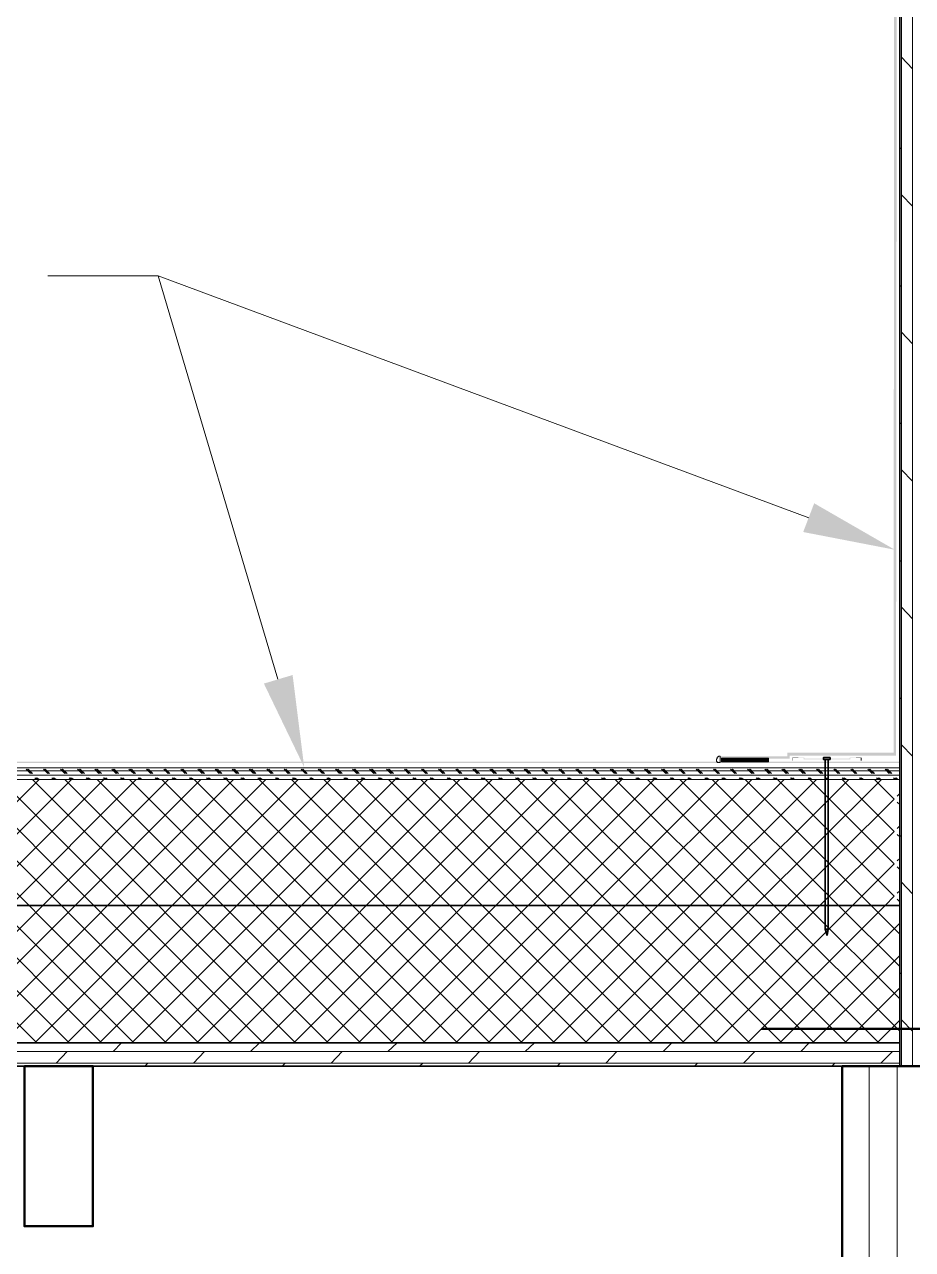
# Model space of a CAD drawing. Header units: inches. Extents: x 5 to 516, y -193 to 129.
# Drawn here: x 104.132 to 105.748, y -176.813 to -174.585 of the extents above; entities that cross this region are included whole.
import ezdxf

# ---------------------------------------------------------------- set-up
doc = ezdxf.new("R2010")
doc.units = ezdxf.units.IN
doc.header["$MEASUREMENT"] = 0
doc.layers.add('PDF8_Geometry', color=7, linetype='Continuous')
doc.layers.add('PDF8_Solid Fills', color=7, linetype='Continuous')

msp = doc.modelspace()

# ---------------------------------------------------------------- hatches: boundary and pattern name
at = {"layer": 'PDF8_Solid Fills', "transparency": 33554559}
for points in [[(105.3977391, -175.9157818), (105.3977391, -175.9202262), (105.5244058, -175.920226), (105.5244063, -175.9146705), (105.7177396, -175.9146707), (105.7221841, -171.1191149), (106.8366287, -171.0902268), (105.7166288, -171.1135596), (105.7132954, -175.9091154), (105.519962, -175.9091151), (105.5199613, -175.9157818)], [(105.7244061, -175.9280046), (105.7244061, -175.9257824), (100.1299611, -175.9257825), (100.1299611, -175.9280046)], [(105.5288506, -175.9235604), (105.5299617, -175.9235604), (105.5299616, -175.9191159), (105.5510728, -175.9180039), (105.5288506, -175.9180048)], [(105.5510727, -175.918005), (105.5299616, -175.9191161), (105.5499616, -175.9191161), (105.5499619, -175.9213383), (105.6332952, -175.920226), (105.551073, -175.9202261)], [(105.6332953, -175.9202271), (105.5499619, -175.9213382), (105.6344064, -175.9213382), (105.6344063, -175.919116), (105.6555175, -175.9180039), (105.6332953, -175.9180038)], [(105.6555175, -175.918005), (105.6344063, -175.9191161), (105.6532952, -175.9191161), (105.6532956, -175.9235605), (105.6555177, -175.9235595)]]:
    msp.add_hatch(color=256, dxfattribs=at).paths.add_polyline_path(points)

# ---------------------------------------------------------------- linework, layer by layer
at = {"layer": 'PDF8_Geometry', "lineweight": 35}
for points in [[(105.7244061, -171.1268929), (105.7244061, -176.4791154), (105.7655172, -176.4791154), (105.7655172, -171.1268929)], [(105.59774, -175.9213382), (105.59774, -175.9180049), (105.5855178, -175.9180049), (105.5855178, -175.9213382)], [(105.5921836, -176.2413377), (105.5944058, -176.2302266), (105.5888502, -176.2302266)]]:
    msp.add_lwpolyline(points, close=True, dxfattribs=at)
at = {"layer": 'PDF8_Geometry', "lineweight": 15}
for points in [[(105.7277393, -176.479116), (105.7277393, -171.1268935)], [(105.7477396, -176.479116), (105.7477396, -171.1268935)], [(105.7477396, -174.6657817), (105.7277396, -174.6446706)], [(105.7277393, -174.811337), (105.7244059, -174.8091147)], [(105.7477396, -174.9157817), (105.7277396, -174.8946706)], [(105.5588505, -175.4824491), (104.375517, -175.042449), (104.1744059, -175.042449)], [(104.5932957, -175.7757818), (104.3755179, -175.0424484), (104.1744068, -175.0424484)], [(105.7277393, -175.061337), (105.7244059, -175.0591148)], [(105.7477396, -175.1657817), (105.7277396, -175.1446706)], [(105.7277393, -175.311337), (105.7244059, -175.3091148)], [(105.7477396, -175.4157817), (105.7277396, -175.3946706)], [(105.7277393, -175.561337), (105.7244059, -175.5591148)], [(105.7477396, -175.6657817), (105.7277396, -175.6446706)], [(105.7277393, -175.811337), (105.7244059, -175.8091148)], [(105.7477396, -175.9157818), (105.7277396, -175.8946707)], [(105.3999612, -175.9224482), (105.4032946, -175.9191148)], [(105.3999612, -175.920226), (105.4010724, -175.9191149)], [(105.3999612, -175.9246714), (105.4055168, -175.9191159)], [(105.4021834, -175.9257825), (105.3999612, -175.9235603)], [(105.3999612, -175.9257825), (105.3999612, -175.9246714)], [(105.4066288, -175.9257825), (105.3999621, -175.9191158)], [(105.4044066, -175.9257825), (105.3999622, -175.921338)], [(105.4010734, -175.9257825), (105.4077401, -175.9191158)], [(105.4088509, -175.9257825), (105.4021842, -175.9191158)], [(105.4032956, -175.9257825), (105.4099622, -175.9191158)], [(105.411073, -175.9257825), (105.4044064, -175.9191158)], [(105.4055177, -175.9257825), (105.4121844, -175.9191158)], [(105.4132952, -175.9257825), (105.4066285, -175.9191158)], [(105.4077398, -175.9257825), (105.4144065, -175.9191158)], [(105.4155173, -175.9257825), (105.4088506, -175.9191158)], [(105.409962, -175.9257825), (105.4166286, -175.9191158)], [(105.4177394, -175.9257825), (105.4110728, -175.9191158)], [(105.4121841, -175.9257825), (105.4188508, -175.9191158)], [(105.4199616, -175.9257825), (105.4132949, -175.9191158)], [(105.4144062, -175.9257825), (105.4210729, -175.9191158)], [(105.4221837, -175.9257825), (105.415517, -175.9191158)], [(105.4166284, -175.9257825), (105.423295, -175.9191158)], [(105.4244058, -175.9257825), (105.4177392, -175.9191158)], [(105.4188505, -175.9257825), (105.4255172, -175.9191158)], [(105.4266291, -175.9257825), (105.4199624, -175.9191158)], [(105.4210726, -175.9257825), (105.4277393, -175.9191158)], [(105.4288512, -175.9257825), (105.4221846, -175.9191158)], [(105.4232948, -175.9257825), (105.4299614, -175.9191158)], [(105.4310734, -175.9257825), (105.4244067, -175.9191158)], [(105.4255169, -175.9257825), (105.4321836, -175.9191158)], [(105.4332955, -175.9257825), (105.4266288, -175.9191158)], [(105.427739, -175.9257825), (105.4344057, -175.9191158)], [(105.4355176, -175.9257825), (105.428851, -175.9191158)], [(105.4299612, -175.9257825), (105.4366278, -175.9191158)], [(105.4377398, -175.9257825), (105.4310731, -175.9191158)], [(105.4321844, -175.9257825), (105.4388511, -175.9191158)], [(105.4399619, -175.9257825), (105.4332952, -175.9191158)], [(105.4344066, -175.9257825), (105.4410732, -175.9191158)], [(105.442184, -175.9257825), (105.4355173, -175.9191158)], [(105.4366287, -175.9257825), (105.4432954, -175.9191158)], [(105.4444061, -175.9257825), (105.4377395, -175.9191158)], [(105.4388508, -175.9257825), (105.4455175, -175.9191158)], [(105.4466283, -175.9257825), (105.4399616, -175.9191158)], [(105.441073, -175.9257825), (105.4477396, -175.9191158)], [(105.4488504, -175.9257825), (105.4421837, -175.9191158)], [(105.4432948, -175.9191158), (105.4510725, -175.9257825), (105.4588503, -175.9191158)], [(105.4432951, -175.9257825), (105.4499617, -175.9191158)], [(105.4455169, -175.9191158), (105.4532947, -175.9257825), (105.4610725, -175.9191158)], [(105.4455172, -175.9257825), (105.4521839, -175.9191158)], [(105.447739, -175.9191158), (105.4555168, -175.9257825), (105.4632946, -175.9191158)], [(105.4477393, -175.9257825), (105.454406, -175.9191158)], [(105.4499612, -175.9191158), (105.4577389, -175.9257825), (105.4655167, -175.9191158)], [(105.4499615, -175.9257825), (105.4566281, -175.9191158)], [(105.4521844, -175.9191158), (105.4599622, -175.9257825), (105.46774, -175.9191158)], [(105.4544066, -175.9191158), (105.4621843, -175.9257825), (105.4699621, -175.9191158)], [(105.4566287, -175.9191158), (105.4644065, -175.9257825), (105.4721842, -175.9191158)], [(105.4588508, -175.9191158), (105.4666286, -175.9257825), (105.4744064, -175.9191158)], [(105.461073, -175.9191158), (105.4688507, -175.9257825), (105.4766285, -175.9191158)], [(105.4632951, -175.9191158), (105.4710729, -175.9257825), (105.4788506, -175.9191158)], [(105.4655172, -175.9191158), (105.473295, -175.9257825), (105.4810728, -175.9191158)], [(105.4677393, -175.9191158), (105.4755171, -175.9257825), (105.4832949, -175.9191158)], [(105.4699615, -175.9191158), (105.4777393, -175.9257825), (105.485517, -175.9191158)], [(105.4721836, -175.9191158), (105.4799614, -175.9257825), (105.4855169, -175.921338)], [(105.4744069, -175.9191158), (105.4821847, -175.9257825), (105.485518, -175.9235603)], [(105.476629, -175.9191158), (105.4844068, -175.9257825), (105.4855179, -175.9257825)], [(105.4855167, -175.9246714), (105.4788501, -175.9191159)], [(105.4855167, -175.9224482), (105.4810723, -175.9191148)], [(105.4855167, -175.920226), (105.4832945, -175.9191149)], [(100.1299616, -175.9580045), (105.7244066, -175.9580045), (105.7244066, -175.9368934), (100.1299616, -175.9368934)], [(100.1299616, -175.9424485), (105.7244066, -175.9424485)], [(100.1299616, -175.9502259), (105.7244066, -175.9502259)], [(104.1432948, -175.9468939), (104.135517, -175.9391161)], [(104.1455169, -175.9468939), (104.136628, -175.9391161)], [(104.1466279, -175.9468939), (104.1388502, -175.9391161)], [(104.1544065, -175.9580045), (104.1510732, -175.9546712)], [(104.1566287, -175.9580045), (104.1532953, -175.9546712)], [(104.1588508, -175.9580045), (104.1544064, -175.9546712)], [(104.1744057, -175.9468939), (104.166628, -175.9391161)], [(104.176629, -175.9468939), (104.1688512, -175.9391161)], [(104.1777389, -175.9468939), (104.1699611, -175.9391161)], [(104.1855175, -175.9580045), (104.1821842, -175.9546712)], [(104.1877397, -175.9580045), (104.1844063, -175.9546712)], [(104.1899618, -175.9580045), (104.1855173, -175.9546712)], [(104.2055167, -175.9468939), (104.1977389, -175.9391161)], [(104.2077388, -175.9468939), (104.1999611, -175.9391161)], [(104.2099621, -175.9468939), (104.2010732, -175.9391161)], [(104.2166285, -175.9580045), (104.2132952, -175.9546712)], [(104.2188506, -175.9580045), (104.2155173, -175.9546712)], [(104.2210728, -175.9580045), (104.2177394, -175.9546712)], [(104.2366288, -175.9468939), (104.228851, -175.9391161)], [(104.2388509, -175.9468939), (104.2310732, -175.9391161)], [(104.2410731, -175.9468939), (104.2332953, -175.9391161)], [(104.2477395, -175.9580045), (104.2444061, -175.9546712)], [(104.2499616, -175.9580045), (104.2466283, -175.9546712)], [(104.2521837, -175.9580045), (104.2488504, -175.9546712)], [(104.2677398, -175.9468939), (104.259962, -175.9391161)], [(104.2699619, -175.9468939), (104.2621841, -175.9391161)], [(104.2721841, -175.9468939), (104.2644063, -175.9391161)], [(104.2799615, -175.9580045), (104.2755171, -175.9546712)], [(104.2810726, -175.9580045), (104.2777393, -175.9546712)], [(104.2832947, -175.9580045), (104.2799614, -175.9546712)], [(104.2988508, -175.9468939), (104.291073, -175.9391161)], [(104.3010729, -175.9468939), (104.2932951, -175.9391161)], [(104.303295, -175.9468939), (104.2955173, -175.9391161)], [(104.3110725, -175.9580045), (104.3066281, -175.9546712)], [(104.3121836, -175.9580045), (104.3088502, -175.9546712)], [(104.3144057, -175.9580045), (104.3110724, -175.9546712)], [(104.3310728, -175.9468939), (104.3221839, -175.9391161)], [(104.3321839, -175.9468939), (104.3244061, -175.9391161)], [(104.334406, -175.9468939), (104.3266282, -175.9391161)], [(104.3421835, -175.9580045), (104.3388501, -175.9546712)], [(104.3444056, -175.9580045), (104.3399612, -175.9546712)], [(104.3455178, -175.9580045), (104.3421845, -175.9546712)], [(104.3621838, -175.9468939), (104.354406, -175.9391161)], [(104.3632949, -175.9468939), (104.3555171, -175.9391161)], [(104.365517, -175.9468939), (104.3577392, -175.9391161)], [(104.3732956, -175.9580045), (104.3699623, -175.9546712)], [(104.3755177, -175.9580045), (104.3710733, -175.9546712)], [(104.3777398, -175.9580045), (104.3732954, -175.9546712)], [(104.3932948, -175.9468939), (104.385517, -175.9391161)], [(104.3955169, -175.9468939), (104.3877391, -175.9391161)], [(104.396628, -175.9468939), (104.3888502, -175.9391161)], [(104.4044066, -175.9580045), (104.4010732, -175.9546712)], [(104.4066287, -175.9580045), (104.4032954, -175.9546712)], [(104.4088508, -175.9580045), (104.4044064, -175.9546712)], [(104.4244057, -175.9468939), (104.416628, -175.9391161)], [(104.426629, -175.9468939), (104.4188512, -175.9391161)], [(104.4277389, -175.9468939), (104.4199612, -175.9391161)], [(104.4355175, -175.9580045), (104.4321842, -175.9546712)], [(104.4377397, -175.9580045), (104.4344063, -175.9546712)], [(104.4399618, -175.9580045), (104.4355174, -175.9546712)], [(104.4555167, -175.9468939), (104.4477389, -175.9391161)], [(104.4577389, -175.9468939), (104.4499611, -175.9391161)], [(104.4599621, -175.9468939), (104.4521843, -175.9391161)], [(104.4666285, -175.9580045), (104.4632952, -175.9546712)], [(104.4688507, -175.9580045), (104.4655173, -175.9546712)], [(104.4710728, -175.9580045), (104.4677394, -175.9546712)], [(104.4866288, -175.9468939), (104.4788511, -175.9391161)], [(104.488851, -175.9468939), (104.4810732, -175.9391161)], [(104.4910731, -175.9468939), (104.4832953, -175.9391161)], [(104.4988506, -175.9580045), (104.4944061, -175.9546712)], [(104.4999616, -175.9580045), (104.4966283, -175.9546712)], [(104.5021838, -175.9580045), (104.4988504, -175.9546712)], [(104.5177398, -175.9468939), (104.509962, -175.9391161)], [(104.5199619, -175.9468939), (104.5121842, -175.9391161)], [(104.5221841, -175.9468939), (104.5144063, -175.9391161)], [(104.5299615, -175.9580045), (104.5255171, -175.9546712)], [(104.5310726, -175.9580045), (104.5277393, -175.9546712)], [(104.5332947, -175.9580045), (104.5299614, -175.9546712)], [(104.5488508, -175.9468939), (104.541073, -175.9391161)], [(104.5510729, -175.9468939), (104.5432951, -175.9391161)], [(104.5532951, -175.9468939), (104.5455173, -175.9391161)], [(104.5610725, -175.9580045), (104.5566281, -175.9546712)], [(104.5632946, -175.9580045), (104.5588502, -175.9546712)], [(104.5644057, -175.9580045), (104.5610724, -175.9546712)], [(104.5810728, -175.9468939), (104.5732951, -175.9391161)], [(104.5821839, -175.9468939), (104.5744061, -175.9391161)], [(104.584406, -175.9468939), (104.5766283, -175.9391161)], [(104.5921835, -175.9580045), (104.5888502, -175.9546712)], [(104.5944056, -175.9580045), (104.5899612, -175.9546712)], [(104.5955178, -175.9580045), (104.5921845, -175.9546712)], [(104.6121838, -175.9468939), (104.604406, -175.9391161)], [(104.6132949, -175.9468939), (104.6055171, -175.9391161)], [(104.615517, -175.9468939), (104.6077392, -175.9391161)], [(104.6232956, -175.9580045), (104.6199623, -175.9546712)], [(104.6255177, -175.9580045), (104.6210733, -175.9546712)], [(104.6277399, -175.9580045), (104.6232954, -175.9546712)], [(104.6432948, -175.9468939), (104.635517, -175.9391161)], [(104.6455169, -175.9468939), (104.6377391, -175.9391161)], [(104.646628, -175.9468939), (104.6388502, -175.9391161)], [(104.6544066, -175.9580045), (104.6510732, -175.9546712)], [(104.6566287, -175.9580045), (104.6532954, -175.9546712)], [(104.6588508, -175.9580045), (104.6544064, -175.9546712)], [(104.6744058, -175.9468939), (104.666628, -175.9391161)], [(104.676629, -175.9468939), (104.6688513, -175.9391161)], [(104.677739, -175.9468939), (104.6699612, -175.9391161)], [(104.6855176, -175.9580045), (104.6821842, -175.9546712)], [(104.6877397, -175.9580045), (104.6844064, -175.9546712)], [(104.6899618, -175.9580045), (104.6855174, -175.9546712)], [(104.7055167, -175.9468939), (104.697739, -175.9391161)], [(104.7077389, -175.9468939), (104.6999611, -175.9391161)], [(104.7099621, -175.9468939), (104.7021844, -175.9391161)], [(104.7166285, -175.9580045), (104.7132952, -175.9546712)], [(104.7188507, -175.9580045), (104.7155173, -175.9546712)], [(104.7210728, -175.9580045), (104.7177395, -175.9546712)], [(104.7366289, -175.9468939), (104.7288511, -175.9391161)], [(104.738851, -175.9468939), (104.7310732, -175.9391161)], [(104.7410731, -175.9468939), (104.7332953, -175.9391161)], [(104.7488506, -175.9580045), (104.7444061, -175.9546712)], [(104.7499616, -175.9580045), (104.7466283, -175.9546712)], [(104.7521838, -175.9580045), (104.7488504, -175.9546712)], [(104.7677398, -175.9468939), (104.7599621, -175.9391161)], [(104.769962, -175.9468939), (104.7621842, -175.9391161)], [(104.7721841, -175.9468939), (104.7644063, -175.9391161)], [(104.7799616, -175.9580045), (104.7755171, -175.9546712)], [(104.7810726, -175.9580045), (104.7777393, -175.9546712)], [(104.7832948, -175.9580045), (104.7799614, -175.9546712)], [(104.7988508, -175.9468939), (104.791073, -175.9391161)], [(104.8010729, -175.9468939), (104.7932952, -175.9391161)], [(104.8032951, -175.9468939), (104.7955173, -175.9391161)], [(104.8110725, -175.9580045), (104.8066281, -175.9546712)], [(104.8132947, -175.9580045), (104.8088502, -175.9546712)], [(104.8144057, -175.9580045), (104.8110724, -175.9546712)], [(104.8310729, -175.9468939), (104.8232951, -175.9391161)], [(104.8321839, -175.9468939), (104.8244061, -175.9391161)], [(104.8344061, -175.9468939), (104.8266283, -175.9391161)], [(104.8421835, -175.9580045), (104.8388502, -175.9546712)], [(104.8444056, -175.9580045), (104.8399612, -175.9546712)], [(104.8455178, -175.9580045), (104.8421845, -175.9546712)], [(104.8621838, -175.9468939), (104.8544061, -175.9391161)], [(104.8632949, -175.9468939), (104.8555171, -175.9391161)], [(104.865517, -175.9468939), (104.8577393, -175.9391161)], [(104.8732956, -175.9580045), (104.8699623, -175.9546712)], [(104.8755178, -175.9580045), (104.8710733, -175.9546712)], [(104.8777399, -175.9580045), (104.8732954, -175.9546712)], [(104.8932948, -175.9468939), (104.885517, -175.9391161)], [(104.8955169, -175.9468939), (104.8877392, -175.9391161)], [(104.896628, -175.9468939), (104.8888502, -175.9391161)], [(104.9044066, -175.9580045), (104.9010733, -175.9546712)], [(104.9066287, -175.9580045), (104.9032954, -175.9546712)], [(104.9088509, -175.9580045), (104.9044064, -175.9546712)], [(104.9244058, -175.9468939), (104.916628, -175.9391161)], [(104.9266291, -175.9468939), (104.9188513, -175.9391161)], [(104.927739, -175.9468939), (104.9199612, -175.9391161)], [(104.9355176, -175.9580045), (104.9321842, -175.9546712)], [(104.9377397, -175.9580045), (104.9344064, -175.9546712)], [(104.9399618, -175.9580045), (104.9355174, -175.9546712)], [(104.9555168, -175.9468939), (104.947739, -175.9391161)], [(104.9577389, -175.9468939), (104.9499611, -175.9391161)], [(104.9599622, -175.9468939), (104.9521844, -175.9391161)], [(104.9666286, -175.9580045), (104.9632952, -175.9546712)], [(104.9688507, -175.9580045), (104.9655174, -175.9546712)], [(104.9710728, -175.9580045), (104.9677395, -175.9546712)], [(104.9866289, -175.9468939), (104.9788511, -175.9391161)], [(104.988851, -175.9468939), (104.9810732, -175.9391161)], [(104.9910731, -175.9468939), (104.9832954, -175.9391161)], [(104.9988506, -175.9580045), (104.9944062, -175.9546712)], [(104.9999617, -175.9580045), (104.9966283, -175.9546712)], [(105.0021838, -175.9580045), (104.9988505, -175.9546712)], [(105.0177399, -175.9468939), (105.0099621, -175.9391161)], [(105.019962, -175.9468939), (105.0121842, -175.9391161)], [(105.0221841, -175.9468939), (105.0144063, -175.9391161)], [(105.0299616, -175.9580045), (105.0255171, -175.9546712)], [(105.0310726, -175.9580045), (105.0277393, -175.9546712)], [(105.0332948, -175.9580045), (105.0299614, -175.9546712)], [(105.0488508, -175.9468939), (105.0410731, -175.9391161)], [(105.051073, -175.9468939), (105.0432952, -175.9391161)], [(105.0532951, -175.9468939), (105.0455173, -175.9391161)], [(105.0610726, -175.9580045), (105.0566281, -175.9546712)], [(105.0632947, -175.9580045), (105.0588502, -175.9546712)], [(105.0644058, -175.9580045), (105.0610724, -175.9546712)], [(105.0810729, -175.9468939), (105.0732951, -175.9391161)], [(105.0821839, -175.9468939), (105.0744062, -175.9391161)], [(105.0844061, -175.9468939), (105.0766283, -175.9391161)], [(105.0921835, -175.9580045), (105.0888502, -175.9546712)], [(105.0944057, -175.9580045), (105.0899612, -175.9546712)], [(105.0955179, -175.9580045), (105.0921845, -175.9546712)], [(105.1121839, -175.9468939), (105.1044061, -175.9391161)], [(105.1132949, -175.9468939), (105.1055171, -175.9391161)], [(105.1155171, -175.9468939), (105.1077393, -175.9391161)], [(105.1232956, -175.9580045), (105.1199623, -175.9546712)], [(105.1255178, -175.9580045), (105.1210733, -175.9546712)], [(105.1277399, -175.9580045), (105.1232955, -175.9546712)], [(105.1432948, -175.9468939), (105.1355171, -175.9391161)], [(105.145517, -175.9468939), (105.1377392, -175.9391161)], [(105.146628, -175.9468939), (105.1388503, -175.9391161)], [(105.1544066, -175.9580045), (105.1510733, -175.9546712)], [(105.1566288, -175.9580045), (105.1532954, -175.9546712)], [(105.1588509, -175.9580045), (105.1544064, -175.9546712)], [(105.1744058, -175.9468939), (105.166628, -175.9391161)], [(105.1766291, -175.9468939), (105.1688513, -175.9391161)], [(105.177739, -175.9468939), (105.1699612, -175.9391161)], [(105.1855176, -175.9580045), (105.1821843, -175.9546712)], [(105.1877397, -175.9580045), (105.1844064, -175.9546712)], [(105.1899619, -175.9580045), (105.1866285, -175.9546712)], [(105.2055168, -175.9468939), (105.197739, -175.9391161)], [(105.2077389, -175.9468939), (105.1999611, -175.9391161)], [(105.2099622, -175.9468939), (105.2021844, -175.9391161)], [(105.2166286, -175.9580045), (105.2132952, -175.9546712)], [(105.2188507, -175.9580045), (105.2155174, -175.9546712)], [(105.2210728, -175.9580045), (105.2177395, -175.9546712)], [(105.2366289, -175.9468939), (105.2288511, -175.9391161)], [(105.238851, -175.9468939), (105.2310732, -175.9391161)], [(105.2410732, -175.9468939), (105.2332954, -175.9391161)], [(105.2488506, -175.9580045), (105.2444062, -175.9546712)], [(105.2499617, -175.9580045), (105.2466284, -175.9546712)], [(105.2521838, -175.9580045), (105.2488505, -175.9546712)], [(105.2677399, -175.9468939), (105.2599621, -175.9391161)], [(105.269962, -175.9468939), (105.2621842, -175.9391161)], [(105.2721841, -175.9468939), (105.2644064, -175.9391161)], [(105.2799616, -175.9580045), (105.2755172, -175.9546712)], [(105.2810727, -175.9580045), (105.2777393, -175.9546712)], [(105.2832948, -175.9580045), (105.2799615, -175.9546712)], [(105.2988509, -175.9468939), (105.2910731, -175.9391161)], [(105.301073, -175.9468939), (105.2932952, -175.9391161)], [(105.3032951, -175.9468939), (105.2955173, -175.9391161)], [(105.3110726, -175.9580045), (105.3066281, -175.9546712)], [(105.3132947, -175.9580045), (105.3088503, -175.9546712)], [(105.3144058, -175.9580045), (105.3110724, -175.9546712)], [(105.3310729, -175.9468939), (105.3232951, -175.9391161)], [(105.332184, -175.9468939), (105.3244062, -175.9391161)], [(105.3344061, -175.9468939), (105.3266283, -175.9391161)], [(105.3421836, -175.9580045), (105.3388502, -175.9546712)], [(105.3444057, -175.9580045), (105.3399612, -175.9546712)], [(105.3455179, -175.9580045), (105.3421846, -175.9546712)], [(105.3621839, -175.9468939), (105.3544061, -175.9391161)], [(105.3632949, -175.9468939), (105.3555172, -175.9391161)], [(105.3655171, -175.9468939), (105.3577393, -175.9391161)], [(105.3732957, -175.9580045), (105.3699623, -175.9546712)], [(105.3755178, -175.9580045), (105.3721845, -175.9546712)], [(105.3777399, -175.9580045), (105.3732955, -175.9546712)], [(105.3932949, -175.9468939), (105.3855171, -175.9391161)], [(105.395517, -175.9468939), (105.3877392, -175.9391161)], [(105.396628, -175.9468939), (105.3888503, -175.9391161)], [(105.4044066, -175.9580045), (105.4010733, -175.9546712)], [(105.4066288, -175.9580045), (105.4032954, -175.9546712)], [(105.4088509, -175.9580045), (105.4044065, -175.9546712)], [(105.4244058, -175.9468939), (105.4166281, -175.9391161)], [(105.4266291, -175.9468939), (105.4188513, -175.9391161)], [(105.427739, -175.9468939), (105.4199612, -175.9391161)], [(105.4355176, -175.9580045), (105.4321843, -175.9546712)], [(105.4377398, -175.9580045), (105.4344064, -175.9546712)], [(105.4399619, -175.9580045), (105.4366286, -175.9546712)], [(105.4555168, -175.9468939), (105.447739, -175.9391161)], [(105.4577389, -175.9468939), (105.4499612, -175.9391161)], [(105.4599622, -175.9468939), (105.4521844, -175.9391161)], [(105.4666286, -175.9580045), (105.4632953, -175.9546712)], [(105.4688507, -175.9580045), (105.4655174, -175.9546712)], [(105.4710729, -175.9580045), (105.4677395, -175.9546712)], [(105.4866289, -175.9468939), (105.4788511, -175.9391161)], [(105.488851, -175.9468939), (105.4810733, -175.9391161)], [(105.4910732, -175.9468939), (105.4832954, -175.9391161)], [(105.4988506, -175.9580045), (105.4944062, -175.9546712)], [(105.4999617, -175.9580045), (105.4966284, -175.9546712)], [(105.5021838, -175.9580045), (105.4988505, -175.9546712)], [(105.5177399, -175.9468939), (105.5099621, -175.9391161)], [(105.519962, -175.9468939), (105.5121842, -175.9391161)], [(105.5221842, -175.9468939), (105.5144064, -175.9391161)], [(105.5299616, -175.9580045), (105.5255172, -175.9546712)], [(105.5310727, -175.9580045), (105.5277394, -175.9546712)], [(105.5332948, -175.9580045), (105.5299615, -175.9546712)], [(105.5488509, -175.9468939), (105.5410731, -175.9391161)], [(105.551073, -175.9468939), (105.5432952, -175.9391161)], [(105.5532951, -175.9468939), (105.5455174, -175.9391161)], [(105.5610726, -175.9580045), (105.5577393, -175.9546712)], [(105.5632947, -175.9580045), (105.5588503, -175.9546712)], [(105.5644058, -175.9580045), (105.5610725, -175.9546712)], [(105.5810729, -175.9468939), (105.5732951, -175.9391161)], [(105.582184, -175.9468939), (105.5744062, -175.9391161)], [(105.5844061, -175.9468939), (105.5766283, -175.9391161)], [(105.5921836, -175.9580045), (105.5888502, -175.9546712)], [(105.5944057, -175.9580045), (105.5899613, -175.9546712)], [(105.5955179, -175.9580045), (105.5921846, -175.9546712)], [(105.6121839, -175.9468939), (105.6044061, -175.9391161)], [(105.613295, -175.9468939), (105.6055172, -175.9391161)], [(105.6155171, -175.9468939), (105.6077393, -175.9391161)], [(105.6232957, -175.9580045), (105.6199624, -175.9546712)], [(105.6255178, -175.9580045), (105.6221845, -175.9546712)], [(105.6277399, -175.9580045), (105.6232955, -175.9546712)], [(105.6432949, -175.9468939), (105.6355171, -175.9391161)], [(105.645517, -175.9468939), (105.6377392, -175.9391161)], [(105.6466281, -175.9468939), (105.6388503, -175.9391161)], [(105.6544067, -175.9580045), (105.6510733, -175.9546712)], [(105.6566288, -175.9580045), (105.6532955, -175.9546712)], [(105.6588509, -175.9580045), (105.6544065, -175.9546712)], [(105.6744058, -175.9468939), (105.6666281, -175.9391161)], [(105.6766291, -175.9468939), (105.6688513, -175.9391161)], [(105.6788512, -175.9468939), (105.6699624, -175.9391161)], [(105.6855176, -175.9580045), (105.6821843, -175.9546712)], [(105.6877398, -175.9580045), (105.6844064, -175.9546712)], [(105.6899619, -175.9580045), (105.6866286, -175.9546712)], [(105.7055168, -175.9468939), (105.697739, -175.9391161)], [(105.707739, -175.9468939), (105.6999612, -175.9391161)], [(105.7099622, -175.9468939), (105.7021844, -175.9391161)], [(105.7166286, -175.9580045), (105.7132953, -175.9546712)], [(105.7188508, -175.9580045), (105.7155174, -175.9546712)], [(105.7210729, -175.9580045), (105.7177395, -175.9546712)], [(104.1544065, -176.4368932), (103.9044065, -176.1868932), (103.6744065, -175.9580042)], [(103.6788511, -176.4368932), (103.9288511, -176.1868932), (104.1588511, -175.9580042)], [(104.2132953, -176.4368932), (103.9632953, -176.1868932), (103.7332953, -175.9580042)], [(103.7377398, -176.4368932), (103.9877399, -176.1868932), (104.2177399, -175.9580042)], [(104.2721841, -176.4368932), (104.022184, -176.1868932), (103.792184, -175.9580042)], [(103.7977397, -176.4368932), (104.2766286, -175.9580042)], [(104.3310728, -176.4368932), (103.8521839, -175.9580042)], [(103.8566284, -176.4368932), (104.3355174, -175.9580042)], [(104.3899616, -176.4368932), (103.9110726, -175.9580042)], [(103.9155172, -176.4368932), (104.3944061, -175.9580042)], [(104.4488503, -176.4368932), (103.9699614, -175.9580042)], [(103.9744059, -176.4368932), (104.4532949, -175.9580042)], [(104.5077391, -176.4368932), (104.0288501, -175.9580042)], [(104.0332947, -176.4368932), (104.5121836, -175.9580042)], [(104.5666278, -176.4368932), (104.0877389, -175.9580042)], [(104.0921835, -176.4368932), (104.5710724, -175.9580042)], [(104.6255177, -176.4368932), (104.1466288, -175.9580042)], [(104.1510733, -176.4368932), (104.6299623, -175.9580042)], [(104.6844065, -176.4368932), (104.2055175, -175.9580042)], [(104.2099621, -176.4368932), (104.688851, -175.9580042)], [(104.7432953, -176.4368932), (104.2644063, -175.9580042)], [(104.2688509, -176.4368932), (104.7477398, -175.9580042)], [(104.802184, -176.4368932), (104.3232951, -175.9580042)], [(104.3277396, -176.4368932), (104.8066286, -175.9580042)], [(104.8610728, -176.4368932), (104.3821838, -175.9580042)], [(104.3866284, -176.4368932), (104.8655173, -175.9580042)], [(104.9199615, -176.4368932), (104.4410726, -175.9580042)], [(104.4455171, -176.4368932), (104.9244061, -175.9580042)], [(104.9788503, -176.4368932), (104.4999613, -175.9580042)], [(104.5044059, -176.4368932), (104.9832948, -175.9580042)], [(105.0377402, -176.4368932), (104.5588512, -175.9580042)], [(104.5632946, -176.4368932), (105.0421836, -175.9580042)], [(105.0966278, -176.4368932), (104.6177389, -175.9580042)], [(104.6221834, -176.4368932), (105.1010724, -175.9580042)], [(105.1555177, -176.4368932), (104.6766287, -175.9580042)], [(104.6810733, -176.4368932), (105.1599622, -175.9580042)], [(105.2144064, -176.4368932), (104.7355175, -175.9580042)], [(104.7399621, -176.4368932), (105.218851, -175.9580042)], [(105.2732952, -176.4368932), (104.7944063, -175.9580042)], [(104.7988508, -176.4368932), (105.2777398, -175.9580042)], [(105.332184, -176.4368932), (104.853295, -175.9580042)], [(104.8577396, -176.4368932), (105.3366285, -175.9580042)], [(105.3910727, -176.4368932), (104.9121838, -175.9580042)], [(104.9166283, -176.4368932), (105.3955173, -175.9580042)], [(105.4510725, -176.4368932), (105.1999614, -176.1868932), (104.9710725, -175.9580042)], [(104.9755171, -176.4368932), (105.2255171, -176.1868932), (105.4555171, -175.9580042)], [(105.5099624, -176.4368932), (105.2599624, -176.1868932), (105.0299624, -175.9580042)], [(105.0344058, -176.4368932), (105.2844059, -176.1868932), (105.5144059, -175.9580042)], [(105.5688501, -176.4368932), (105.31885, -176.1868932), (105.08885, -175.9580042)], [(105.0932957, -176.4368932), (105.3432958, -176.1868932), (105.5732958, -175.9580042)], [(105.6277399, -176.4368932), (105.3777399, -176.1868932), (105.1477399, -175.9580042)], [(105.1521834, -176.4368932), (105.4021834, -176.1868932), (105.6321834, -175.9580042)], [(105.6866287, -176.4368932), (105.4366287, -176.1868932), (105.2066287, -175.9580042)], [(105.2110732, -176.4368932), (105.4610733, -176.1868932), (105.6910733, -175.9580042)], [(105.7244061, -176.4157818), (105.4955172, -176.1868929), (105.2655171, -175.958004)], [(105.7244061, -176.356893), (105.5544061, -176.186893), (105.324406, -175.9580041)], [(105.7244061, -176.2980043), (105.613295, -176.1868932), (105.3832949, -175.9580042)], [(105.7244061, -176.2391155), (105.4432949, -175.9580044)], [(105.7144065, -176.1702261), (105.5021842, -175.9580038)], [(105.7144065, -176.1113373), (105.5610731, -175.9580039)], [(105.7144065, -176.0524485), (105.619962, -175.9580041)], [(105.7144065, -175.9935598), (105.6788509, -175.9580042)], [(105.269962, -176.4368932), (105.519962, -176.1868932), (105.7144065, -175.9935598)], [(105.7244061, -176.0035594), (105.7199616, -175.9991149)], [(105.7199618, -175.9880044), (105.7244063, -175.98356)], [(105.7199618, -176.0468932), (105.7244063, -176.0424488)], [(105.3288508, -176.4368932), (105.5788508, -176.1868932), (105.7144064, -176.0524487)], [(105.7244061, -176.0624493), (105.7199616, -176.0580048)], [(105.7277393, -176.0613371), (105.7244059, -176.0591148)], [(105.3888506, -176.4368932), (105.6388506, -176.1868932), (105.7144062, -176.1113376)], [(105.7199618, -176.105782), (105.7244063, -176.1013375)], [(105.7244061, -176.121338), (105.7199616, -176.1168936)], [(105.7477396, -176.1657818), (105.7277396, -176.1446707)], [(105.4477393, -176.4368932), (105.6977394, -176.1868932), (105.714406, -176.1702265)], [(105.7244061, -176.1802268), (105.7199616, -176.1757823)], [(105.7199618, -176.1646707), (105.7244063, -176.1602263)], [(105.5066281, -176.4368932), (105.7244059, -176.2191154)], [(105.565518, -176.4368932), (105.7244069, -176.2780043)], [(105.7277393, -176.3113371), (105.7244059, -176.3091149)], [(105.6244056, -176.4368932), (105.7244056, -176.3368932)], [(105.6832955, -176.4368932), (105.7244066, -176.3957821)], [(105.7477396, -176.4157818), (105.7277396, -176.3946707)], [(104.2932954, -176.4524492), (104.308851, -176.4368937)], [(104.5432955, -176.4524492), (104.5599621, -176.4368937)], [(104.7932955, -176.4524492), (104.8099622, -176.4368937)], [(105.0432955, -176.4524492), (105.0599622, -176.4368937)], [(105.2944066, -176.4524492), (105.3099621, -176.4368937)], [(105.5444066, -176.4524492), (105.5599622, -176.4368937)], [(100.1299616, -176.4524492), (105.7244066, -176.4524492)], [(104.1899618, -176.4735595), (104.2099618, -176.4524484)], [(104.4399618, -176.4735595), (104.4599618, -176.4524484)], [(104.6899618, -176.4735595), (104.7099618, -176.4524484)], [(104.9399618, -176.4735595), (104.9599618, -176.4524484)], [(105.1899619, -176.4735595), (105.2099619, -176.4524484)], [(105.4399619, -176.4735595), (105.461073, -176.4524484)], [(105.6899619, -176.4735595), (105.711073, -176.4524484)], [(100.1299616, -176.4735595), (105.7244066, -176.4735595)], [(104.3510731, -176.479116), (104.3566287, -176.4735604)], [(104.6010732, -176.479116), (104.6066287, -176.4735604)], [(104.8510732, -176.479116), (104.8566287, -176.4735604)], [(105.1010732, -176.479116), (105.1066288, -176.4735604)], [(105.3510732, -176.479116), (105.3566288, -176.4735604)], [(105.6010732, -176.479116), (105.6066288, -176.4735604)], [(105.6688505, -176.479116), (105.6688505, -177.2702272)], [(105.7199618, -176.479116), (105.7199618, -177.2702272)]]:
    msp.add_lwpolyline(points, dxfattribs=at)
for points in [[(105.3977391, -175.9268936), (105.3977391, -175.9157824), (105.3955169, -175.9157824), (105.3944058, -175.9168936), (105.3932947, -175.9168936), (105.3921836, -175.9180047), (105.3921836, -175.9202269), (105.3910724, -175.9202269), (105.3910724, -175.9246713), (105.3921836, -175.9257824), (105.3921836, -175.9268936)], [(105.3999612, -175.9257828), (105.3999612, -175.9191161), (105.4855168, -175.9191161), (105.4855168, -175.9257828)]]:
    msp.add_lwpolyline(points, close=True, dxfattribs=at)
at = {"layer": 'PDF8_Geometry', "lineweight": 35}
for points in [[(105.5888504, -176.230227), (105.5888504, -175.9213381)], [(105.5944057, -176.230227), (105.5944057, -175.9213381)], [(105.7244061, -176.1868932), (100.1299611, -176.1868932)], [(105.7244061, -176.4791154), (105.7244061, -176.4368932), (100.1299611, -176.4368932)], [(100.1299616, -176.479116), (105.7244066, -176.479116)]]:
    msp.add_lwpolyline(points, dxfattribs=at)
at = {"layer": 'PDF8_Geometry', "lineweight": 50}
msp.add_lwpolyline([(105.473295, -176.4113375), (106.0921839, -176.4113375), (106.0921839, -176.2302264), (105.8910728, -176.2302264), (105.8166284, -176.4113375)], dxfattribs=at)
for points in [[(104.1321841, -176.479116), (104.1321841, -176.7702271), (104.2566286, -176.7702271), (104.2566286, -176.479116)], [(105.6199614, -177.2702272), (105.6199614, -176.479116), (105.7655169, -176.479116), (105.7655169, -177.2702272)]]:
    msp.add_lwpolyline(points, close=True, dxfattribs=at)
at = {"layer": 'PDF8_Geometry', "lineweight": 15}
msp.add_open_spline([(105.9299616, -176.4068928), (105.8136838, -176.3545965), (105.7113134, -176.4951706), (105.7977393, -176.5891151)], degree=3, dxfattribs=at)
at = {"layer": 'PDF8_Solid Fills', "lineweight": 50, "transparency": 33554559}
for points in [[(105.5688501, -175.4557824), (105.7155167, -175.5402268), (105.5488501, -175.5080046)], [(104.6199613, -175.7680043), (104.6410724, -175.9357821), (104.567739, -175.7835599)]]:
    msp.add_solid(points, dxfattribs=at)

doc.saveas('drawing.dxf')
